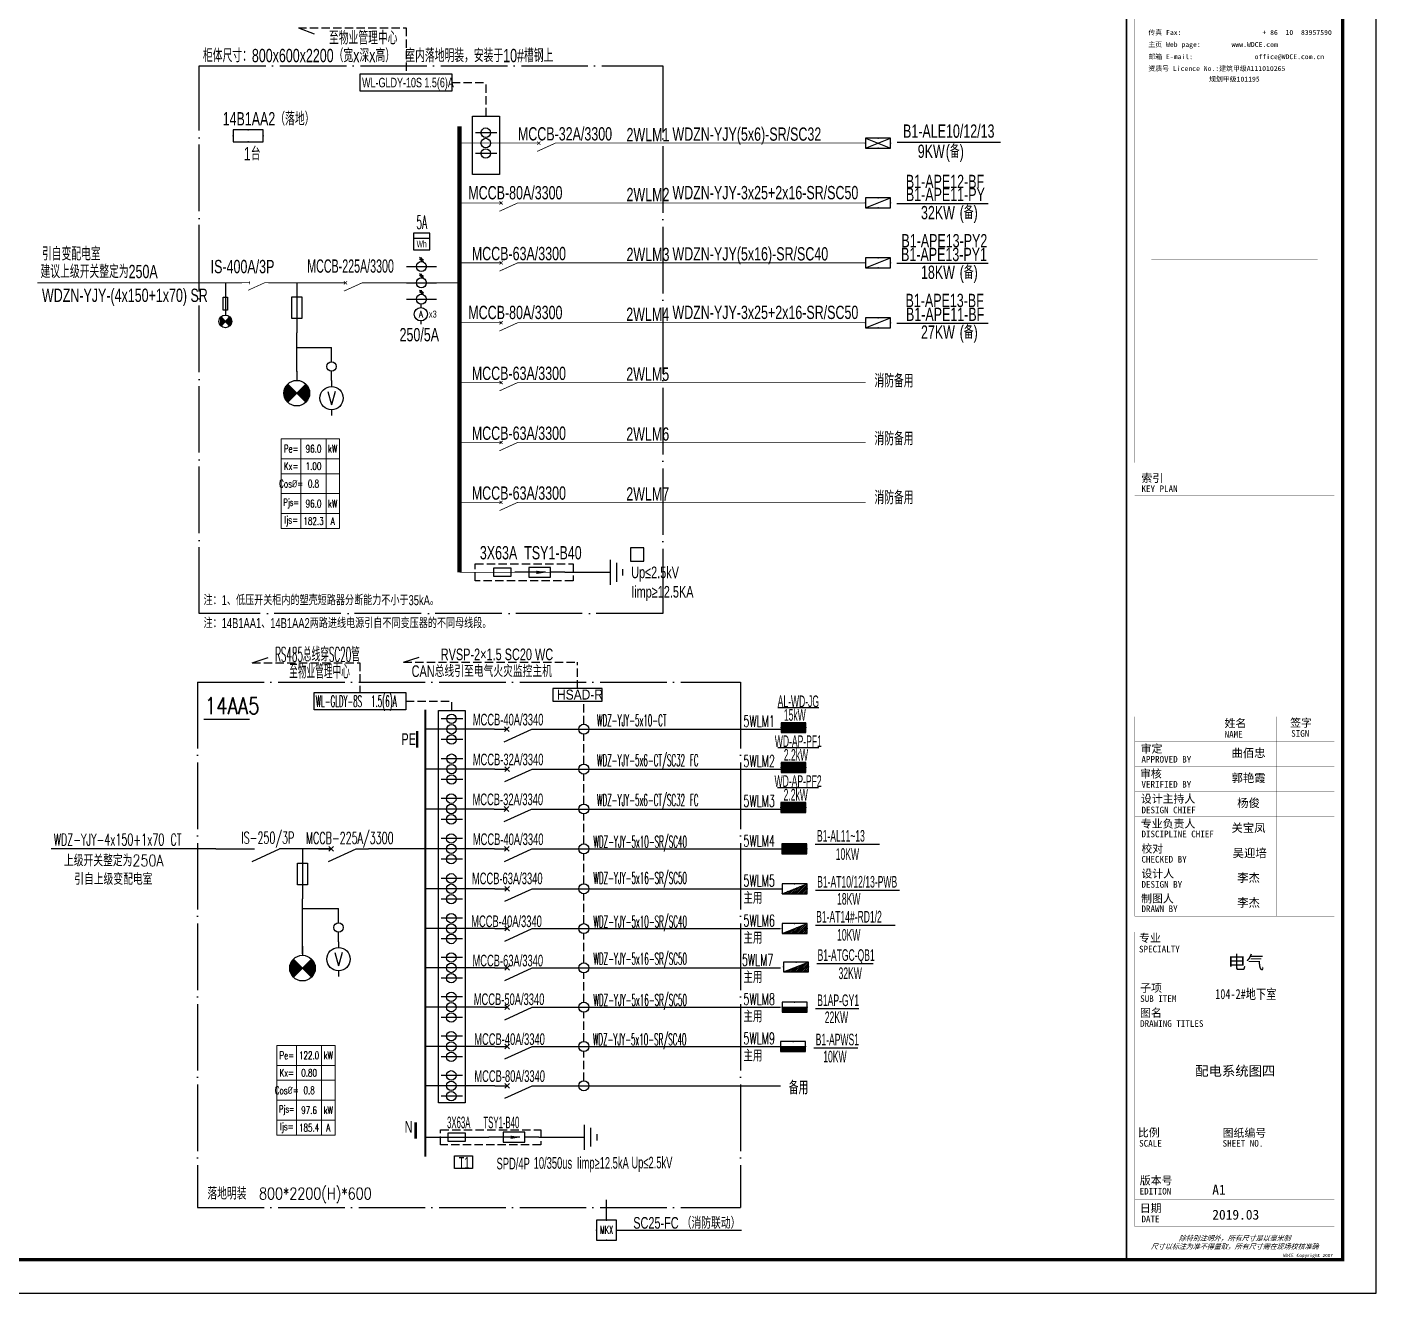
# Model space of a CAD drawing. Extents: x 776418 to 2076422, y -1170708 to 498544.
# Drawn here: x 972985 to 1013531, y -286449 to -248394 of the extents above; entities that cross this region are included whole.
import ezdxf
from ezdxf.enums import TextEntityAlignment as Align

# ---------------------------------------------------------------- set-up
doc = ezdxf.new("R2010")
doc.units = 0
doc.header["$LTSCALE"] = 1000
doc.header["$MEASUREMENT"] = 0
doc.linetypes.add('DASH', pattern=[0.35, 0.25, -0.1])
doc.linetypes.add('DOTE', pattern=[2.42, 2, -0.2, 0.02, -0.2])
doc.layers.get('0').update_dxf_attribs({"linetype": 'CONTINUOUS'})
doc.layers.get('Defpoints').update_dxf_attribs({"linetype": 'CONTINUOUS'})
for name, color, linetype in [('D-TEXT', 7, 'CONTINUOUS'), ('DIM-箱柜', 3, 'CONTINUOUS'), ('DOTLN', 2, 'DASH'), ('EL-1', 4, 'DASH'), ('EL-TEXT', 3, 'CONTINUOUS'), ('ELEMENT', 3, 'CONTINUOUS'), ('EQUIP', 3, 'CONTINUOUS'), ('EQUIP-照明', 3, 'CONTINUOUS'), ('EQUIP-箱柜', 3, 'CONTINUOUS'), ('LAYER3', 7, 'DOTE'), ('PUB_TEXT', 255, 'CONTINUOUS'), ('SHEBEI', 7, 'CONTINUOUS'), ('SHEET_LINE', 6, 'CONTINUOUS'), ('SHEET_TEXT', 7, 'CONTINUOUS'), ('TEL_TEXT', 3, 'CONTINUOUS'), ('TEL_TITLE', 7, 'CONTINUOUS'), ('WIRE', 4, 'CONTINUOUS'), ('WIRE-母线', 6, 'CONTINUOUS'), ('WIRE-照明', 1, 'CONTINUOUS'), ('WIRE-系统', 4, 'CONTINUOUS'), ('Z', 7, 'CONTINUOUS'), ('内审意见修改', 2, 'CONTINUOUS'), ('字', 7, 'CONTINUOUS')]:
    doc.layers.add(name, color=color, linetype=linetype)
doc.layers.add('层1', color=7, linetype='CONTINUOUS', lineweight=0)
doc.styles.add('_COMPLEX', font='ROS', dxfattribs={"width": 0.6, "bigfont": 'JD'})
doc.styles.add('_HZTXT', font='txt.shx', dxfattribs={"width": 0.8, "bigfont": 'HZTXT.shx'})
doc.styles.add('_JD', font='ros.shx', dxfattribs={"width": 0.8, "bigfont": 'JD.shx'})
doc.styles.add('_SIMPLEX', font='SIMPLEX.shx', dxfattribs={"width": 0.8})
doc.styles.add('_TCH_LABEL', font='COMPLEX', dxfattribs={"bigfont": 'GBCBIG'})
doc.styles.add('_TEL_DIM', font='SIMPLEX', dxfattribs={"width": 0.7, "height": 3.5, "bigfont": 'HZTXT'})
doc.styles.add('_XCSG', font='complex.shx', dxfattribs={"width": 0.6, "bigfont": 'jd.shx'})
doc.styles.add('B', font='ros.shx', dxfattribs={"width": 0.8, "bigfont": 'jd.shx'})
doc.styles.add('JD', font='ros.shx', dxfattribs={"width": 0.8, "height": 600, "bigfont": 'hztxt.shx'})
doc.styles.get("Standard").update_dxf_attribs({"font": 'gbenor.shx', "bigfont": 'gbcbig.shx'})
doc.styles.add('华文细黑', font='STXIHEI.TTF')

# ---------------------------------------------------------------- blocks, each defined once
blk = doc.blocks.new('WDCE Copyright200X')
at = {"const_width": 0.016}
blk.add_lwpolyline([(-10.6, 1.26, 1), (-11.4, 1.26, 1)], format="xyb", close=True, dxfattribs=at)
at = {"style": '华文细黑'}
for s, p in [('WDCE ', (-11.46, 0.5)), ('     Copyright ', (-3.51, 0.5))]:
    blk.add_text(s, height=1, dxfattribs=at).set_placement(p, align=Align.BOTTOM_RIGHT)
blk.add_text('c', height=0.6, dxfattribs=at).set_placement((-11.04, 1.35), align=Align.MIDDLE_CENTER)
blk.add_attdef('200X', text='', height=1, dxfattribs=at).set_placement((-0.45, 0.5), align=Align.BOTTOM_RIGHT)
blk = doc.blocks.new('A$C51FB5BAD')
at = {"layer": 'SHEET_LINE', "const_width": 50}
blk.add_lwpolyline([(-6500, -57400), (0, -57400), (0, -6150), (-6500, -6150)], close=True, dxfattribs=at)
at = {"layer": 'SHEET_LINE', "const_width": 5}
for points in [[(-6250, -15740), (-6250, -33443)], [(-6250, -33443), (-250, -33443), (-250, -15740)], [(-5750, -22389), (-750, -22389)], [(-5750, -27343), (-750, -27343)], [(-5750, -32740), (-750, -32740)], [(-6250, -33443), (-250, -33443)], [(-6250, -34426), (-250, -34426)], [(-6250, -47074), (-250, -47074), (-250, -41074), (-6250, -41074), (-6250, -47074)], [(-3750, -41074), (-3750, -47074)], [(-2000, -41074), (-2000, -47074)], [(-6250, -41824), (-250, -41824)], [(-6250, -42574), (-250, -42574)], [(-6250, -43324), (-250, -43324)], [(-6250, -44074), (-250, -44074)], [(-6250, -44824), (-250, -44824)], [(-6250, -45574), (-250, -45574)], [(-6250, -46324), (-250, -46324)], [(-6250, -47550), (-250, -47550), (-250, -56400), (-6250, -56400), (-6250, -47550)], [(-6250, -49050), (-250, -49050)], [(-6250, -49800), (-250, -49800)], [(-6250, -53400), (-250, -53400)], [(-3750, -53400), (-3750, -54800)], [(-6250, -54800), (-250, -54800)], [(-6250, -55600), (-250, -55600)]]:
    blk.add_lwpolyline(points, dxfattribs=at)
at = {"layer": 'SHEET_TEXT', "xscale": 100, "yscale": 100, "zscale": 100}
blk.add_blockref('WDCE Copyright200X', (-250, -57400), dxfattribs=at).add_auto_attribs({'200X': '2007'})
at = {"layer": 'SHEET_TEXT', "style": '华文细黑'}
for s, height, p in [('传真 Fax:                     + 86  10  83957590', 148.12, (-5842, -20584)), ('主页 Web page:        www.WDCE.com', 148.12, (-5842, -20945)), ('邮箱 E-mail:                office@WDCE.com.cn ', 148.12, (-5842, -21312)), ('资质号 Licence No.:建筑甲级A111010265', 148.12, (-5842, -21667)), ('规划甲级101195', 148.1, (-4020, -21987))]:
    blk.add_text(s, height=height, dxfattribs=at).set_placement(p)
for s, height, p in [('索引', 240, (-6050, -33786)), ('KEY PLAN', 200, (-6050, -34126)), ('姓名', 240, (-3550, -41153)), ('签字', 240, (-1581, -41143)), ('NAME', 200, (-3550, -41504)), ('SIGN', 200, (-1550, -41480)), ('审定', 240, (-6073, -41919)), ('APPROVED BY', 200, (-6050, -42256)), ('审核', 240, (-6095, -42671)), ('VERIFIED BY', 200, (-6050, -43009)), ('设计主持人', 240, (-6068, -43424)), ('DESIGN CHIEF', 200, (-6050, -43781)), ('专业负责人', 240, (-6067, -44174)), ('DISCIPLINE CHIEF', 200, (-6050, -44502)), ('校对', 240, (-6050, -44924)), ('CHECKED BY', 200, (-6050, -45263)), ('设计人', 240, (-6050, -45674)), ('DESIGN BY', 200, (-6050, -46017)), ('制图人', 240, (-6061, -46424)), ('DRAWN BY', 200, (-6050, -46750)), ('专业', 240, (-6123, -47607)), ('SPECIALTY', 200, (-6123, -47962)), ('SUB ITEM', 200, (-6088, -49450)), ('子项', 240, (-6088, -49108)), ('图名', 240, (-6091, -49859)), ('DRAWING TITLES', 200, (-6091, -50200)), ('比例', 240, (-6156, -53458)), ('图纸编号', 240, (-3610, -53468)), ('SCALE', 200, (-6119, -53800)), ('SHEET NO.', 200, (-3610, -53800)), ('版本号', 240, (-6100, -54897)), ('EDITION', 200, (-6106, -55239)), ('日期', 240, (-6100, -55732)), ('DATE', 200, (-6050, -56074))]:
    blk.add_text(s, height=height, dxfattribs=at).set_placement(p, align=Align.TOP_LEFT)
at = {"layer": 'SHEET_TEXT', "style": '华文细黑', "oblique": 20}
for s, p in [('除特别注明外，所有尺寸是以毫米制', (-3250, -56750)), ('尺寸以标注为准不得量取，所有尺寸需在现场校核准确', (-3250, -57000))]:
    blk.add_text(s, height=150, dxfattribs=at).set_placement(p, align=Align.MIDDLE_CENTER)
at = {"layer": '字', "style": '华文细黑'}
for s, p in [('A1', (-3921, -55441)), ('2019.03', (-3921, -56193))]:
    blk.add_text(s, height=296.2, dxfattribs=at).set_placement(p)
at = {"layer": '字', "insert": (-2908, -48482), "char_height": 400, "width": 78154.16, "attachment_point": 5, "style": '华文细黑'}
blk.add_mtext('电气', dxfattribs=at)
blk = doc.blocks.new('M_M0')
blk.add_line((-0.25, -0.2), (0, -0.75))
for points in [[(0, 0), (0, -0.25)], [(0, -1), (0, -0.75)]]:
    blk.add_lwpolyline(points)
at = {"width": 0.8, "flags": 9}
blk.add_attdef('S', (0.25, -0.5), '', height=0.2, dxfattribs=at)
blk = doc.blocks.new('M_M7')
for p, q in [((-0.25, -0.2), (0, -0.75)), ((-0.047, -0.297), (0.047, -0.203)), ((-0.047, -0.203), (0.047, -0.297))]:
    blk.add_line(p, q)
for points in [[(0, 0), (0, -0.25)], [(0, -0.75), (0, -1)]]:
    blk.add_lwpolyline(points)
at = {"width": 0.8, "flags": 9}
blk.add_attdef('S', (0.25, -0.5), '', height=0.2, dxfattribs=at)
blk = doc.blocks.new('M_M58MSL')
for points in [[(0, 0), (0, -0.167)], [(0, -0.833), (0, -1)]]:
    blk.add_lwpolyline(points)
blk.add_circle((0, -0.5), 0.333)
at = {"style": '_SIMPLEX', "width": 0.8, "flags": 8}
blk.add_attdef('$TEXT$', text='', height=0.333, dxfattribs=at).set_placement((0, -0.5), align=Align.MIDDLE_CENTER)
at = {"width": 0.8, "flags": 9}
blk.add_attdef('S', (0.25, -0.5), '', height=0.2, dxfattribs=at)
blk = doc.blocks.new('M_M12')
for p, q in [((-0.1, -0.717), (-0.1, -0.283)), ((-0.1, -0.283), (0.1, -0.283)), ((0.1, -0.283), (0.1, -0.717)), ((0.1, -0.717), (-0.1, -0.717))]:
    blk.add_line(p, q)
blk.add_lwpolyline([(0, 0), (0, -1)])
at = {"width": 0.8, "flags": 9}
blk.add_attdef('S', (0.25, -0.5), '', height=0.2, dxfattribs=at)
blk = doc.blocks.new('M_M57DRB')
for p, q in [((0.259, -0.374), (-0.259, -0.893)), ((0.259, -0.893), (-0.259, -0.374))]:
    blk.add_line(p, q)
blk.add_lwpolyline([(0, 0), (0, -0.267)])
blk.add_circle((0, -0.633), 0.367)
for points in [[(-0.13, -0.763), (-0.354, -0.538), (0, -0.633), (-0.259, -0.374)], [(0.259, -0.374), (0.259, -0.374), (0.225, -0.409), (0.354, -0.538)], [(-0.225, -0.858), (-0.354, -0.728), (-0.13, -0.763), (-0.354, -0.538)], [(-0.259, -0.893), (-0.259, -0.893), (-0.225, -0.858), (-0.354, -0.728)], [(0.13, -0.504), (0.354, -0.728), (0, -0.633), (0.259, -0.893)], [(0.225, -0.409), (0.354, -0.538), (0.13, -0.504), (0.354, -0.728)]]:
    blk.add_solid(points)
at = {"width": 0.8, "flags": 9}
blk.add_attdef('S', (0.25, -0.5), '', height=0.2, dxfattribs=at)
blk = doc.blocks.new('$equip_U$00000105(JDQINJING)')
for p, q in [((0.5, 1), (-0.5, 1)), ((-0.5, 1), (-0.5, 0)), ((0.5, 0), (0.5, 1)), ((-0.5, 0), (0.5, 0))]:
    blk.add_line(p, q)
for p in [(0, 1), (-0.5, 0.5), (0, 0), (0.5, 0.5)]:
    blk.add_point(p)
at = {"color": 7, "style": '_TEL_DIM'}
blk.add_attdef('$TEXT$', text='', height=0.4, dxfattribs=at).set_placement((-0.002, 0.507), align=Align.MIDDLE_CENTER)
at = {"color": 7, "style": '_TEL_DIM', "flags": 1}
blk.add_attdef('A', text='', height=0.00002, dxfattribs=at).set_placement((0, 0), align=Align.MIDDLE_CENTER)
blk = doc.blocks.new('*X1')
at = {"color": 0}
for p, q in [((-250, 33), (-83, 200)), ((-250, 68), (-118, 200)), ((-250, 104), (-154, 200)), ((-250, 139), (-189, 200)), ((-250, 174), (-224, 200)), ((-247, 0), (-47, 200)), ((-212, 0), (-12, 200)), ((-177, 0), (23, 200)), ((-141, 0), (59, 200)), ((-106, 0), (94, 200)), ((-71, 0), (129, 200)), ((-35, 0), (165, 200)), ((0, 0), (200, 200)), ((35, 0), (235, 200)), ((71, 0), (250, 179)), ((106, 0), (250, 144)), ((141, 0), (250, 109)), ((177, 0), (250, 73)), ((212, 0), (250, 38)), ((247, 0), (250, 3))]:
    blk.add_line(p, q, dxfattribs=at)
blk = doc.blocks.new('$equip$00001421')
for p, q in [((0.75, 0.6), (-0.75, 0.6)), ((-0.75, 0.6), (-0.75, 0)), ((-0.75, 0), (0.75, 0)), ((0.75, 0), (0.75, 0.6))]:
    blk.add_line(p, q)
at = {"const_width": 0.6}
blk.add_lwpolyline([(-0.75, 0.3), (0.75, 0.3)], dxfattribs=at)
for p in [(-0.75, 0.3), (0, 0.6), (0, 0), (0.75, 0.3)]:
    blk.add_point(p)
at = {"xscale": 0.00300000000061118, "yscale": 0.00300000000061118, "zscale": 0.00300000000061118}
blk.add_blockref('*X1', (0, 0), dxfattribs=at)
at = {"style": '_TCH_LABEL', "flags": 9}
blk.add_attdef('A', (0, 0), '', height=0.00002, dxfattribs=at)
blk = doc.blocks.new('$equip$00001781')
blk.add_circle((0, 0), 0.5)
at = {"flags": 9}
blk.add_attdef('A', (0, 0), '', height=0.00002, dxfattribs=at)
blk = doc.blocks.new('M_M24')
for p, q in [((-0.25, -0.375), (0.25, -0.375)), ((-0.1875, -0.5), (0.1875, -0.5)), ((-0.0625, -0.625), (0.0625, -0.625))]:
    blk.add_line(p, q)
blk.add_lwpolyline([(0, 0), (0, -0.375)])
at = {"width": 0.8, "flags": 9}
blk.add_attdef('S', (0.25, -0.5), '', height=0.2, dxfattribs=at)
blk = doc.blocks.new('M_M17')
for p, q in [((-0.1, -0.717), (-0.1, -0.283)), ((-0.1, -0.283), (0.1, -0.283)), ((0, -0.383), (0, -0.717)), ((0.1, -0.283), (0.1, -0.717)), ((0.1, -0.717), (-0.1, -0.717))]:
    blk.add_line(p, q)
for points in [[(0, 0), (0, -0.283)], [(0, -0.717), (0, -1)]]:
    blk.add_lwpolyline(points)
for points in [[(-0.033, -0.567), (0.033, -0.567), (0, -0.367), (0.033, -0.567)], [(0.033, -0.567), (0, -0.367), (-0.033, -0.567), (0.033, -0.567)], [(0, -0.367), (-0.033, -0.567), (0.033, -0.567), (0, -0.367)]]:
    blk.add_solid(points)
at = {"width": 0.8, "flags": 9}
blk.add_attdef('S', (0.25, -0.5), '', height=0.2, dxfattribs=at)
blk = doc.blocks.new('T1')
at = {"layer": 'DOTLN', "linetype": 'DASH', "elevation": -4260}
blk.add_lwpolyline([(42028, 231032), (45043, 231032), (45043, 230576), (42028, 230576)], close=True, dxfattribs=at)
at = {"layer": 'ELEMENT', "elevation": -4260}
blk.add_lwpolyline([(42254, 230674), (42254, 230934), (42764, 230934), (42764, 230674)], close=True, dxfattribs=at)
at = {"layer": 'TEL_TEXT', "ltscale": 2}
blk.add_lwpolyline([(42449, 230241), (42983, 230241), (42983, 229865), (42449, 229865)], close=True, dxfattribs=at)
at = {"layer": 'WIRE-照明'}
for p, q in [((41567, 230804), (42330, 230804)), ((42330, 230804), (43480, 230804)), ((44980, 230804), (45793, 230804))]:
    blk.add_line(p, q, dxfattribs=at)
at = {"layer": 'ELEMENT', "yscale": 1500, "zscale": 1500}
for name, p, xscale, rotation in [('M_M24', (45793, 230804), 1500, 90), ('M_M17', (44980, 230804), -1500, 270)]:
    blk.add_blockref(name, p, dxfattribs=dict(at, xscale=xscale, rotation=rotation))
at = {"layer": 'TEL_TEXT', "ltscale": 2, "style": '_COMPLEX'}
for s, width, p in [('3X63A      TSY1-B40', 0.5, (42222, 231075)), ('T1', 0.6, (42570, 229861)), ('SPD/4P', 0.6, (43710, 229838)), ('10/350us', 0.6, (44826, 229857)), ('Iimp≥12.5kA', 0.6, (46125, 229858)), ('Up≤2.5kV', 0.6, (47764, 229868))]:
    blk.add_text(s, height=350, dxfattribs=dict(at, width=width)).set_placement(p)
blk = doc.blocks.new('*X10')
at = {"color": 0}
for p, q in [((-247, 0), (-246, 2)), ((-212, 0), (-187, 25)), ((-177, 0), (-128, 49)), ((-141, 0), (-69, 72)), ((-106, 0), (-10, 96)), ((-71, 0), (49, 120)), ((-35, 0), (108, 143)), ((0, 0), (167, 167)), ((35, 0), (226, 190)), ((71, 0), (250, 179)), ((106, 0), (250, 144)), ((141, 0), (250, 109)), ((177, 0), (250, 73)), ((212, 0), (250, 38)), ((247, 0), (250, 3))]:
    blk.add_line(p, q, dxfattribs=at)
blk = doc.blocks.new('$equip$00001425')
for p, q in [((-0.75, 0), (0.75, 0.6)), ((0.75, 0.6), (-0.75, 0.6)), ((-0.75, 0.6), (-0.75, 0)), ((-0.75, 0), (0.75, 0)), ((0.75, 0), (0.75, 0.6))]:
    blk.add_line(p, q)
for p in [(-0.75, 0.3), (0, 0.6), (0, 0), (0.75, 0.3)]:
    blk.add_point(p)
blk.add_solid([(-0.75, 0), (0.75, 0), (0.75, 0.6)])
at = {"xscale": 0.00300000000061118, "yscale": 0.00300000000061118, "zscale": 0.00300000000061118}
blk.add_blockref('*X10', (0, 0), dxfattribs=at)
at = {"style": '_TCH_LABEL', "flags": 9}
blk.add_attdef('A', (0, 0), '', height=0.00002, dxfattribs=at)
blk = doc.blocks.new('$element$00000578')
at = {"const_width": 0.0233}
for points in [[(0, 0), (0, -0.25)], [(0, -1), (0, -0.75), (-0.25, -0.2)], [(-0.05, -0.25), (0.05, -0.25)]]:
    blk.add_lwpolyline(points, dxfattribs=at)
at = {"flags": 9}
blk.add_attdef('S', (0, 0), '', height=0.00000667, dxfattribs=at)
blk = doc.blocks.new('M_M27VHU')
for p, q in [((0.256, -0.433), (0.172, -0.567)), ((0.308, -0.433), (0.225, -0.567)), ((0.167, -0.5), (0.3, -0.5))]:
    blk.add_line(p, q)
blk.add_lwpolyline([(0, 0), (0, -1)])
blk.add_circle((0, -0.5), 0.167)
at = {"width": 0.8, "flags": 9}
blk.add_attdef('S', (0.25, -0.5), '', height=0.2, dxfattribs=at)
blk = doc.blocks.new('_LINKPT1')
blk.add_line((0, 0), (0, 0))
blk = doc.blocks.new('M_Z15DKY')
for p, q in [((0.5, 0.5), (-0.5, 0.5)), ((-0.5, 0.5), (-0.5, -0.5)), ((-0.5, 0.2), (0.5, 0.2)), ((0.5, -0.5), (0.5, 0.5)), ((-0.5, -0.5), (0.5, -0.5))]:
    blk.add_line(p, q)
for p in [(-0.5, 0), (0, 0.5), (0.5, 0), (0, -0.5)]:
    blk.add_blockref('_LINKPT1', p)
at = {"style": '_COMPLEX', "width": 0.6}
blk.add_text('Wh', height=0.4, dxfattribs=at).set_placement((0, -0.35), align=Align.CENTER)
at = {"width": 0.8, "flags": 9}
blk.add_attdef('A', (0, 0), '', height=0.00002, dxfattribs=at)
blk = doc.blocks.new('$equip$00001413')
for p, q in [((0.75, 0.6), (-0.75, 0.6)), ((-0.75, 0.6), (-0.75, 0)), ((-0.75, 0), (0.75, 0)), ((0.75, 0), (0.75, 0.6))]:
    blk.add_line(p, q)
for p in [(-0.75, 0.3), (0, 0.6), (0, 0), (0.75, 0.3)]:
    blk.add_point(p)
at = {"style": '_TCH_LABEL', "flags": 9}
blk.add_attdef('A', (0, 0), '', height=0.00002, dxfattribs=at)
blk = doc.blocks.new('$element$00000497')
at = {"const_width": 0.0233}
for points in [[(0, 0), (0, -0.25)], [(0, -1), (0, -0.75), (-0.25, -0.2)], [(-0.047, -0.297), (0.047, -0.203)], [(-0.047, -0.203), (0.047, -0.297)]]:
    blk.add_lwpolyline(points, dxfattribs=at)
at = {"flags": 9}
blk.add_attdef('S', (0, 0), '', height=0.00000667, dxfattribs=at)
blk = doc.blocks.new('$equip$00001424')
for p, q in [((-0.75, 0), (0.75, 0.6)), ((-0.75, 0.6), (0.75, 0)), ((0.75, 0.6), (-0.75, 0.6)), ((-0.75, 0.6), (-0.75, 0)), ((-0.75, 0), (0.75, 0)), ((0.75, 0), (0.75, 0.6))]:
    blk.add_line(p, q)
for p in [(-0.75, 0.3), (0, 0.6), (0, 0), (0.75, 0.3)]:
    blk.add_point(p)
at = {"style": '_TCH_LABEL', "flags": 9}
blk.add_attdef('A', (0, 0), '', height=0.00002, dxfattribs=at)
blk = doc.blocks.new('$equip$00001416')
for p, q in [((0.75, 0.6), (-0.75, 0.6)), ((-0.75, 0), (0.75, 0.6)), ((-0.75, 0.6), (-0.75, 0)), ((-0.75, 0), (0.75, 0)), ((0.75, 0), (0.75, 0.6))]:
    blk.add_line(p, q)
for p in [(-0.75, 0.3), (0, 0.6), (0, 0), (0.75, 0.3)]:
    blk.add_point(p)
at = {"style": '_TCH_LABEL', "flags": 9}
blk.add_attdef('A', (0, 0), '', height=0.00002, dxfattribs=at)
blk = doc.blocks.new('*X12')
at = {"color": 0}
for p, q in [((-250, 33), (-183, 100)), ((-250, 68), (-218, 100)), ((-247, 0), (-147, 100)), ((-212, 0), (-112, 100)), ((-177, 0), (-77, 100)), ((-141, 0), (-41, 100)), ((-106, 0), (-6, 100)), ((-71, 0), (29, 100)), ((-35, 0), (65, 100)), ((0, 0), (100, 100)), ((35, 0), (135, 100)), ((71, 0), (171, 100)), ((106, 0), (206, 100)), ((141, 0), (241, 100)), ((177, 0), (250, 73)), ((212, 0), (250, 38)), ((247, 0), (250, 3))]:
    blk.add_line(p, q, dxfattribs=at)
blk = doc.blocks.new('$equip$00001414')
for p, q in [((0.75, 0.6), (-0.75, 0.6)), ((-0.75, 0.6), (-0.75, 0)), ((-0.75, 0.3), (0.75, 0.3)), ((-0.75, 0), (0.75, 0)), ((0.75, 0), (0.75, 0.6))]:
    blk.add_line(p, q)
at = {"const_width": 0.3}
blk.add_lwpolyline([(-0.75, 0.15), (0.75, 0.15)], dxfattribs=at)
for p in [(-0.75, 0.3), (0, 0.6), (0, 0), (0.75, 0.3)]:
    blk.add_point(p)
at = {"xscale": 0.00300000000061118, "yscale": 0.00300000000061118, "zscale": 0.00300000000061118}
blk.add_blockref('*X12', (0, 0), dxfattribs=at)
at = {"style": '_TCH_LABEL', "flags": 9}
blk.add_attdef('A', (0, 0), '', height=0.00002, dxfattribs=at)
blk = doc.blocks.new('*T192')
at = {"layer": 'Defpoints', "color": 8, "linetype": 'ByBlock', "lineweight": 0, "transparency": 16777216}
for p, q in [((0, 0), (1749, 0)), ((0, 0), (0, -2700)), ((593, 0), (593, -2700)), ((1346, 0), (1346, -2700)), ((1749, 0), (1749, -2700)), ((0, -600), (1749, -600)), ((0, -1050), (1749, -1050)), ((0, -1650), (1749, -1650)), ((0, -2250), (1749, -2250)), ((0, -2700), (1749, -2700))]:
    blk.add_line(p, q, dxfattribs=at)
at = {"color": 0, "transparency": 16777216, "attachment_point": 5, "style": '_TEL_DIM'}
for s, insert, char_height, width in [('Pe=', (297, -300), 225, 593.32), ('96.0', (970, -300), 225, 752.36), ('kW', (1547, -300), 225, 402.96), ('Kx=', (297, -825), 225, 593.32), ('1.00', (970, -825), 225, 752.36), ('Cos{\\fISOCPEUR|b0|i0|c0|p34;%%C}=', (297, -1350), 225, 593.32), ('0.8', (970, -1350), 225, 752.36), ('Pjs=', (297, -1950), 210, 593.32), ('96.0', (970, -1950), 225, 752.36), ('kW', (1547, -1950), 225, 402.96), ('Ijs=', (297, -2475), 225, 593.32), ('182.3', (970, -2475), 225, 752.36), ('A', (1547, -2475), 225, 402.96)]:
    blk.add_mtext(s, dxfattribs=dict(at, insert=insert, char_height=char_height, width=width))
blk = doc.blocks.new('*T193')
at = {"layer": 'Defpoints', "color": 8, "linetype": 'ByBlock', "lineweight": 0, "transparency": 16777216}
for p, q in [((0, 0), (1749, 0)), ((0, 0), (0, -2700)), ((593, 0), (593, -2700)), ((1346, 0), (1346, -2700)), ((1749, 0), (1749, -2700)), ((0, -600), (1749, -600)), ((0, -1050), (1749, -1050)), ((0, -1650), (1749, -1650)), ((0, -2250), (1749, -2250)), ((0, -2700), (1749, -2700))]:
    blk.add_line(p, q, dxfattribs=at)
at = {"color": 0, "transparency": 16777216, "attachment_point": 5, "style": '_TEL_DIM'}
for s, insert, char_height, width in [('Pe=', (297, -300), 225, 593.32), ('122.0', (970, -300), 225, 752.36), ('kW', (1547, -300), 225, 402.96), ('Kx=', (297, -825), 225, 593.32), ('0.80', (970, -825), 225, 752.36), ('Cos{\\fISOCPEUR|b0|i0|c0|p34;%%C}=', (297, -1350), 225, 593.32), ('0.8', (970, -1350), 225, 752.36), ('Pjs=', (297, -1950), 210, 593.32), ('97.6', (970, -1950), 225, 752.36), ('kW', (1547, -1950), 225, 402.96), ('Ijs=', (297, -2475), 225, 593.32), ('185.4', (970, -2475), 225, 752.36), ('A', (1547, -2475), 225, 402.96)]:
    blk.add_mtext(s, dxfattribs=dict(at, insert=insert, char_height=char_height, width=width))

msp = doc.modelspace()

# ---------------------------------------------------------------- linework, layer by layer
at = {"linetype": 'DASH'}
for p, q in [((981141, -248416, 0), (984377, -248416, 0)), ((984377, -248416, 0), (984377, -249800, 0)), ((985756, -250060, 0), (986783, -250060, 0)), ((986783, -251072, 0), (986783, -250060, 0)), ((979757, -267502, 0), (982994, -267502, 0)), ((982994, -267502, 0), (982994, -268402, 0)), ((984299, -267490), (989529, -267490)), ((989529, -268275), (989529, -267490)), ((984372, -268661), (985756, -268661)), ((985756, -268938), (985756, -268661)), ((989722, -269353), (989722, -268660)), ((989722, -270551), (989722, -269653)), ((989722, -271750), (989722, -270851)), ((989722, -272949), (989722, -272050)), ((989722, -274147), (989722, -273249)), ((989722, -275346), (989722, -274447)), ((989722, -276527), (989722, -275646)), ((989722, -277708), (989722, -276827)), ((989722, -278888), (989722, -278008)), ((989722, -280069), (989722, -279188))]:
    msp.add_line(p, q, dxfattribs=at)
at = {"color": 0}
for p, q in [((981141, -248416, 0), (981617, -248603, 0)), ((979757, -267502, 0), (980234, -267350, 0)), ((984299, -267490), (984776, -267338))]:
    msp.add_line(p, q, dxfattribs=at)
at = {"ltscale": 0.001}
for p, q in [((999139, -251861, 0), (1002246, -251861, 0)), ((999125, -253697, 0), (1001879, -253697, 0)), ((999125, -255496, 0), (1001879, -255496, 0)), ((999125, -257296, 0), (1001879, -257296, 0)), ((996674, -272957), (998607, -272957)), ((996682, -274338), (999212, -274338)), ((996682, -275388), (999084, -275388)), ((996682, -277899), (997990, -277899))]:
    msp.add_line(p, q, dxfattribs=at)
at = {"color": 2, "elevation": 0}
for points in [[(982999, -249800), (985756, -249800), (985756, -250319), (982999, -250319)], [(981616, -268402), (984372, -268402), (984372, -268920), (981616, -268920)]]:
    msp.add_lwpolyline(points, close=True, dxfattribs=at)
at = {"color": 0, "elevation": 0}
msp.add_lwpolyline([(986379, -251072), (987188, -251072), (987188, -252824), (986379, -252824)], close=True, dxfattribs=at)
at = {"color": 0}
msp.add_lwpolyline([(985351, -268938), (986160, -268938), (986160, -280731), (985351, -280731)], close=True, dxfattribs=at)
at = {"linetype": 'Continuous', "const_width": 72.9}
for points in [[(984709, -269557), (984709, -270054)], [(984667, -281315), (984667, -281812)]]:
    msp.add_lwpolyline(points, dxfattribs=at)
at = {"color": 2}
for centre in [(986774, -251572, 0), (986774, -251884, 0), (986774, -252195, 0), (985746, -269191, 0), (985746, -269503, 0), (985746, -269813, 0), (985746, -270389, 0), (985746, -270701, 0), (985746, -271012, 0), (985738, -271588, 0), (985738, -271900, 0), (985738, -272211, 0), (985738, -272787, 0), (985738, -273099, 0), (985738, -273409, 0), (985738, -273985, 0), (985738, -274297, 0), (985738, -274608, 0), (985738, -275184, 0), (985738, -275496, 0), (985738, -275806, 0), (985738, -276365, 0), (985738, -276677, 0), (985738, -276987, 0), (985738, -277546, 0), (985738, -277858, 0), (985738, -278168, 0), (985738, -278726, 0), (985738, -279038, 0), (985738, -279349, 0), (985738, -279907, 0), (985738, -280219, 0), (985738, -280530, 0)]:
    msp.add_circle(centre, 143, dxfattribs=at)
msp.add_circle((982349, -275462), 143)
at = {"layer": 'DIM-箱柜', "elevation": 0}
msp.add_lwpolyline([(991127, -264051), (991127, -264451), (991527, -264451), (991527, -264051), (991127, -264051)], dxfattribs=at)
at = {"layer": 'DOTLN', "linetype": 'DASH'}
msp.add_lwpolyline([(986457, -264531), (989404, -264531), (989404, -265041), (986457, -265041)], close=True, dxfattribs=at)
at = {"layer": 'ELEMENT'}
msp.add_lwpolyline([(987014, -264916), (987014, -264656), (987524, -264656), (987524, -264916)], close=True, dxfattribs=at)
at = {"layer": 'EQUIP-照明', "linetype": 'ByBlock'}
msp.add_lwpolyline([(988788, -268660), (990270, -268660), (990270, -268275), (988788, -268275)], close=True, dxfattribs=at)
at = {"layer": 'LAYER3'}
for p, q in [((978165, -249561, 0), (992094, -249561, 0)), ((978165, -266026, 0), (978165, -249561, 0)), ((992094, -249561, 0), (992094, -266026, 0)), ((992094, -266026, 0), (978165, -266026, 0))]:
    msp.add_line(p, q, dxfattribs=at)
at = {"layer": 'PUB_TEXT', "color": 2}
msp.add_line((979676, -269208), (978301, -269208), dxfattribs=at)
at = {"layer": 'SHEBEI', "linetype": 'DOTE'}
for p, q in [((978115, -268084), (994429, -268084)), ((978115, -268084), (978115, -283877)), ((994429, -268084), (994429, -283877)), ((978115, -283877), (994429, -283877))]:
    msp.add_line(p, q, dxfattribs=at)
at = {"layer": 'TEL_TEXT', "color": 7}
for p, q in [((996726, -276541), (998415, -276541)), ((996636, -279079), (997960, -279079))]:
    msp.add_line(p, q, dxfattribs=at)
at = {"layer": 'TEL_TITLE'}
msp.add_lwpolyline([(908431, -286449), (1013531, -286449), (1013531, -227049), (908431, -227049)], close=True, dxfattribs=at)
at = {"layer": 'TEL_TITLE', "const_width": 100}
msp.add_lwpolyline([(910931, -285449), (1012531, -285449), (1012531, -228049), (910931, -228049)], close=True, dxfattribs=at)
at = {"layer": 'WIRE', "color": 4}
for p, q in [((987108, -251572, 0), (986466, -251572, 0)), ((987108, -252195, 0), (986466, -252195, 0)), ((986081, -269191, 0), (985438, -269191, 0)), ((986081, -269503, 0), (985438, -269503, 0)), ((986081, -269813, 0), (985438, -269813, 0)), ((986081, -270389, 0), (985438, -270389, 0)), ((986081, -270701, 0), (985438, -270701, 0)), ((986081, -271012, 0), (985438, -271012, 0)), ((986073, -271588, 0), (985430, -271588, 0)), ((986073, -271900, 0), (985430, -271900, 0)), ((986073, -272211, 0), (985430, -272211, 0)), ((986073, -272787, 0), (985430, -272787, 0)), ((986073, -273099, 0), (985430, -273099, 0)), ((986073, -273409, 0), (985430, -273409, 0)), ((986073, -273985, 0), (985430, -273985, 0)), ((986073, -274297, 0), (985430, -274297, 0)), ((986073, -274608, 0), (985430, -274608, 0)), ((986073, -275184, 0), (985430, -275184, 0)), ((986073, -275496, 0), (985430, -275496, 0)), ((986073, -275806, 0), (985430, -275806, 0)), ((986073, -276365, 0), (985430, -276365, 0)), ((986073, -276677, 0), (985430, -276677, 0)), ((986073, -276987, 0), (985430, -276987, 0)), ((986073, -277546, 0), (985430, -277546, 0)), ((986073, -277858, 0), (985430, -277858, 0)), ((986073, -278168, 0), (985430, -278168, 0)), ((986073, -278726, 0), (985430, -278726, 0)), ((986073, -279038, 0), (985430, -279038, 0)), ((986073, -279349, 0), (985430, -279349, 0)), ((986073, -279907, 0), (985430, -279907, 0)), ((986073, -280219, 0), (985430, -280219, 0)), ((986073, -280530, 0), (985430, -280530, 0))]:
    msp.add_line(p, q, dxfattribs=at)
at = {"layer": 'WIRE-母线', "const_width": 133, "elevation": 0}
msp.add_lwpolyline([(985985, -251383), (985985, -264786)], dxfattribs=at)
at = {"layer": 'WIRE-照明'}
for p, q in [((981095, -258750, -4671), (981095, -257584, -4671)), ((981095, -258025, -4671), (982140, -258025, -4671)), ((982140, -258455, -4671), (982140, -258025, -4671)), ((982140, -259025, -4671), (982140, -258740, -4671)), ((989146, -264786, 0), (989959, -264786, 0)), ((987032, -269503), (984956, -269503)), ((988532, -269503), (989559, -269503)), ((989077, -269503), (995648, -269503)), ((987043, -270701), (984956, -270701)), ((988543, -270701), (989642, -270701)), ((989160, -270701), (995680, -270701)), ((987024, -271900), (984948, -271900)), ((988524, -271900), (989552, -271900)), ((989069, -271900), (995640, -271900)), ((978662, -273099), (973713, -273099)), ((978662, -273099), (979556, -273099)), ((982091, -273099), (980853, -273099)), ((984956, -273099), (983252, -273099)), ((987036, -273099), (984948, -273099)), ((988536, -273099), (989634, -273099)), ((989152, -273099), (995673, -273099)), ((987043, -274297), (984956, -274297)), ((988543, -274297), (989642, -274297)), ((989160, -274297), (995680, -274297)), ((981266, -276258), (981266, -274599)), ((981266, -274888), (982349, -274888)), ((982349, -275317), (982349, -274888)), ((982349, -275888), (982349, -275603)), ((987043, -275496), (984956, -275496)), ((988543, -275496), (989642, -275496)), ((989160, -275496), (995634, -275496)), ((987043, -276677), (984956, -276677)), ((988543, -276677), (989642, -276677)), ((989160, -276677), (995634, -276677)), ((987043, -277858), (984956, -277858)), ((988543, -277858), (995634, -277858)), ((987043, -279038), (984956, -279038)), ((988543, -279038), (995634, -279038)), ((987043, -280219), (984956, -280219)), ((988543, -280219), (995634, -280219)), ((990407, -284256), (990407, -283644)), ((990707, -284556), (994462, -284556))]:
    msp.add_line(p, q, dxfattribs=at)
at = {"layer": 'WIRE-照明', "color": 4}
for p, q in [((995552, -268853), (996783, -268853)), ((995552, -270051), (996783, -270051)), ((995544, -271250), (996775, -271250))]:
    msp.add_line(p, q, dxfattribs=at)
at = {"layer": 'WIRE-照明', "const_width": 60}
msp.add_lwpolyline([(984956, -268918), (984956, -282346)], dxfattribs=at)
at = {"layer": 'WIRE-系统', "const_width": 23.3, "elevation": 0}
for points in [[(985985, -251884), (988119, -251884)], [(989119, -251884), (998190, -251884)], [(985985, -253684), (986985, -253684)], [(987985, -253684), (998190, -253684)], [(985985, -255483), (986985, -255483)], [(987985, -255484), (998190, -255484)], [(973292, -256084), (979449, -256084)], [(982559, -256084), (980236, -256084)], [(983309, -256084), (985985, -256084)], [(985985, -257283), (986985, -257283)], [(987985, -257283), (998190, -257283)], [(985985, -259082), (986985, -259082)], [(985985, -259082), (986985, -259082)], [(987985, -259083), (998190, -259083)], [(985985, -260882), (986985, -260882)], [(987985, -260882), (998190, -260882)], [(985985, -262682), (986985, -262682)], [(987985, -262682), (998190, -262682)], [(985985, -264786), (990522, -264786)], [(985985, -264786), (986985, -264786)]]:
    msp.add_lwpolyline(points, dxfattribs=at)
at = {"layer": 'Z', "ltscale": 2}
msp.add_line((981095, -256084, 0), (981095, -257584, 0), dxfattribs=at)
msp.add_circle((982140, -258599, 0), 143, dxfattribs=at)
at = {"layer": '层1', "color": 4, "linetype": 'Continuous', "lineweight": 30}
msp.add_line((978948, -256089, 0), (978948, -257052, 0), dxfattribs=at)
at = {"layer": '层1', "color": 7, "linetype": 'Continuous', "lineweight": -3}
for p, q in [((978799, -257123, 0), (978799, -257365, 0)), ((978819, -257102, 0), (978819, -257386, 0)), ((978839, -257124, 0), (978839, -257364, 0)), ((978859, -257146, 0), (978859, -257342, 0)), ((978879, -257168, 0), (978879, -257320, 0)), ((978899, -257190, 0), (978899, -257298, 0)), ((978919, -257212, 0), (978919, -257276, 0)), ((978939, -257234, 0), (978939, -257254, 0)), ((978957, -257234, 0), (978957, -257254, 0)), ((978977, -257212, 0), (978977, -257276, 0)), ((978997, -257190, 0), (978997, -257298, 0)), ((979017, -257168, 0), (979017, -257320, 0)), ((979037, -257146, 0), (979037, -257342, 0)), ((979057, -257124, 0), (979057, -257364, 0)), ((979077, -257102, 0), (979077, -257386, 0)), ((979097, -257123, 0), (979097, -257365, 0)), ((979117, -257153, 0), (979117, -257335, 0)), ((979137, -257210, 0), (979137, -257278, 0))]:
    msp.add_line(p, q, dxfattribs=at)
at = {"layer": '层1', "color": 4, "linetype": 'Continuous', "lineweight": -3}
for p, q in [((979077, -257386, 0), (978819, -257102, 0)), ((978819, -257386, 0), (979077, -257102, 0))]:
    msp.add_line(p, q, dxfattribs=at)
at = {"layer": '层1', "color": 4, "linetype": 'Continuous', "lineweight": -3, "elevation": 0}
msp.add_lwpolyline([(978882, -256518), (979011, -256518), (979011, -256903), (978882, -256903)], close=True, dxfattribs=at)
at = {"layer": '层1', "color": 4, "linetype": 'Continuous', "lineweight": -3}
msp.add_circle((978948, -257244, 0), 192, dxfattribs=at)

# ---------------------------------------------------------------- block references
for name, p in [('A$C51FB5BAD', (1012531, -228049)), ('*T192', (980627, -260771, 0)), ('*T193', (980495, -279005))]:
    msp.add_blockref(name, p)
at = {"layer": 'EL-1'}
msp.add_blockref('T1', (943389, -512571), dxfattribs=at)
at = {"layer": 'ELEMENT'}
for name, p, xscale, yscale, zscale, rotation in [('$element$00000497', (988119, -251884, 0), 999.9899999999907, 999.9899999999907, 999.9899999999907, 90), ('$element$00000497', (986985, -253684, 0), 999.9899999999907, 999.9899999999907, 999.9899999999907, 90), ('M_M27VHU', (984389, -255595, 0), 900, 900, 900, 90), ('$element$00000497', (986985, -255483, 0), 999.9899999999907, 999.9899999999907, 999.9899999999907, 90), ('M_M27VHU', (984389, -256084, 0), 900, 900, 900, 90), ('$element$00000578', (979449, -256084, 0), 900, 900, 900, 90), ('$element$00000497', (982309, -256084, 0), 999.9899999999907, 999.9899999999907, 999.9899999999907, 90), ('M_M27VHU', (984389, -256578, 0), 900, 900, 900, 90), ('$element$00000497', (986985, -257283, 0), 999.9899999999907, 999.9899999999907, 999.9899999999907, 90), ('$element$00000497', (986985, -259082, 0), 999.9899999999907, 999.9899999999907, 999.9899999999907, 90), ('$element$00000497', (986985, -259082, 0), 999.9899999999907, 999.9899999999907, 999.9899999999907, 90), ('$element$00000497', (986985, -260882, 0), 999.9899999999907, 999.9899999999907, 999.9899999999907, 90), ('$element$00000497', (986985, -262682, 0), 999.9899999999907, 999.9899999999907, 999.9899999999907, 90), ('M_M17', (989146, -264786, 0), -1500, 1500, 1500, 270), ('M_M24', (989959, -264786, 0), 1500, 1500, 1500, 90), ('M_M7', (987032, -269503), 1500, 1500, 1500, 90), ('M_M7', (987043, -270701), 1500, 1500, 1500, 90), ('M_M7', (987024, -271900), 1500, 1500, 1500, 90), ('M_M7', (981752, -273099), 1500, 1500, 1500, 90), ('M_M7', (987036, -273099), 1500, 1500, 1500, 90), ('M_M7', (987043, -274297), 1500, 1500, 1500, 90), ('M_M7', (987043, -275496), 1500, 1500, 1500, 90), ('M_M7', (987043, -276677), 1500, 1500, 1500, 90), ('M_M7', (987043, -277858), 1500, 1500, 1500, 90), ('M_M7', (987043, -279038), 1500, 1500, 1500, 90), ('M_M7', (987043, -280219), 1500, 1500, 1500, 90)]:
    msp.add_blockref(name, p, dxfattribs=dict(at, xscale=xscale, yscale=yscale, zscale=zscale, rotation=rotation))
for name, p, xscale, yscale, zscale in [('M_M12', (981095, -256084, 0), 1500, 1500, 1500), ('M_M57DRB', (981095, -258736, 0), 1050, 1050, 1050), ('M_M12', (981266, -273099), 1500, 1500, 1500), ('M_M57DRB', (981266, -276019), 1050, 1050, 1050)]:
    msp.add_blockref(name, p, dxfattribs=dict(at, xscale=xscale, yscale=yscale, zscale=zscale))
ref = msp.add_blockref('M_M58MSL', (982140, -259025, 0), dxfattribs=dict(at, xscale=1050, yscale=1050, zscale=1050))
ref.add_attrib('$TEXT$', 'V', dxfattribs={"layer": '0', "height": 400, "style": '_XCSG', "width": 0.8, "flags": 8}).set_placement((982140, -259550, 0), align=Align.MIDDLE_CENTER)
at = {"layer": 'ELEMENT', "linetype": 'ByBlock', "xscale": 1500, "yscale": 1500, "zscale": 1500, "rotation": 90}
msp.add_blockref('M_M0', (979451, -273099), dxfattribs=at)
at = {"layer": 'ELEMENT'}
ref = msp.add_blockref('M_M58MSL', (982349, -275888), dxfattribs=dict(at, xscale=1050, yscale=1050, zscale=1050))
ref.add_attrib('$TEXT$', 'V', dxfattribs={"layer": '0', "height": 400, "style": '_XCSG', "width": 0.8, "flags": 8}).set_placement((982349, -276413), align=Align.MIDDLE_CENTER)
at = {"layer": 'EQUIP', "xscale": 500, "yscale": 500, "zscale": 500}
msp.add_blockref('M_Z15DKY', (984848, -254841, 0), dxfattribs=at)
at = {"layer": 'EQUIP-照明', "linetype": 'ByBlock', "xscale": 300, "yscale": 300, "zscale": 300}
for p in [(989722, -269503), (989722, -270701), (989722, -271900), (989722, -273099), (989722, -274297), (989722, -275496), (989722, -276677), (989722, -277858), (989722, -279038), (989722, -280219)]:
    msp.add_blockref('$equip$00001781', p, dxfattribs=at)
at = {"layer": 'EQUIP-箱柜', "ltscale": 0.001, "xscale": 600, "yscale": 600, "zscale": 600}
msp.add_blockref('$equip$00001413', (979630, -251845, 0), dxfattribs=at)
at = {"layer": 'EQUIP-箱柜', "xscale": 500, "yscale": 500, "zscale": 500}
for name, p in [('$equip$00001424', (998565, -252034, 0)), ('$equip$00001416', (998565, -253834, 0)), ('$equip$00001416', (998565, -255634, 0)), ('$equip$00001416', (998565, -257433, 0)), ('$equip$00001421', (996023, -269605)), ('$equip$00001421', (996023, -270804)), ('$equip$00001421', (996015, -272002)), ('$equip$00001421', (996048, -273249)), ('$equip$00001425', (996055, -274447)), ('$equip$00001425', (996055, -275646)), ('$equip$00001425', (996099, -276799)), ('$equip$00001414', (996055, -278008)), ('$equip$00001414', (996009, -279188))]:
    msp.add_blockref(name, p, dxfattribs=at)
at = {"layer": 'EQUIP-箱柜'}
ref = msp.add_blockref('$equip_U$00000105(JDQINJING)', (990407, -284856), dxfattribs=dict(at, xscale=600, yscale=600, zscale=600))
ref.add_attrib('$TEXT$', 'MKX', dxfattribs={"layer": '0', "color": 7, "height": 240, "style": '_TEL_DIM', "width": 0.6}).set_placement((990405, -284552), align=Align.MIDDLE_CENTER)
at = {"layer": 'Z', "ltscale": 2, "xscale": 600, "yscale": 600, "zscale": 600}
msp.add_blockref('M_M58MSL', (984824, -256728, 0), dxfattribs=at).add_auto_attribs({'$TEXT$': 'A'})

# ---------------------------------------------------------------- texts
at = {"layer": 'D-TEXT', "style": '_JD', "width": 0.6}
msp.add_text('MCCB-225A/3300', height=400, dxfattribs=at).set_placement((981409, -255780, 0))
at = {"layer": 'D-TEXT', "color": 0, "style": '_HZTXT', "width": 0.45}
for s, height, p in [('RS485总线穿SC20管', 428.57, (980444, -267468, 0)), ('至物业管理中心', 428.6, (980867, -267980, 0))]:
    msp.add_text(s, height=height, dxfattribs=at).set_placement(p)
at = {"layer": 'EL-TEXT', "style": '华文细黑'}
msp.add_text('配电系统图四', height=294, dxfattribs=at).set_placement((1008098, -279920))
at = {"layer": 'PUB_TEXT', "style": '_HZTXT'}
for s, height, width, p in [('5A', 400, 0.5, (984689, -254465, 0)), ('WDZ-YJY-5x10-CT', 350, 0.45, (990120, -269410)), ('5WLM1', 350, 0.6, (994519, -269435)), ('WDZ-YJY-5x6-CT/SC32 FC', 350, 0.45, (990120, -270608)), ('5WLM2', 350, 0.6, (994519, -270635)), ('WDZ-YJY-5x6-CT/SC32 FC', 350, 0.45, (990120, -271807)), ('5WLM3', 350, 0.6, (994519, -271834)), ('IS-250/3P', 350, 0.6, (979427, -272940)), ('MCCB-225A/3300', 350, 0.6, (981366, -272945)), ('WDZ-YJY-5x10-SR/SC40', 350, 0.45, (990013, -273061)), ('5WLM4', 350, 0.6, (994519, -273032)), ('上级开关整定为250A', 350, 0.8, (974097, -273623)), ('引自上级变配电室', 350, 0.8, (974404, -274179)), ('WDZ-YJY-5x16-SR/SC50', 350, 0.45, (990012, -274147)), ('5WLM5', 350, 0.6, (994519, -274231)), ('主用', 350, 0.6, (994519, -274751)), ('WDZ-YJY-5x10-SR/SC40', 350, 0.45, (990013, -275458)), ('5WLM6', 350, 0.6, (994519, -275429)), ('主用', 350, 0.6, (994519, -275949)), ('WDZ-YJY-5x16-SR/SC50', 350, 0.45, (990013, -276577)), ('5WLM7', 350, 0.6, (994472, -276610)), ('主用', 350, 0.6, (994519, -277130)), ('WDZ-YJY-5x16-SR/SC50', 350, 0.45, (990013, -277816)), ('5WLM8', 350, 0.6, (994519, -277791)), ('主用', 350, 0.6, (994519, -278311)), ('WDZ-YJY-5x10-SR/SC40', 350, 0.45, (989997, -279001)), ('5WLM9', 350, 0.6, (994519, -278972)), ('主用', 350, 0.6, (994519, -279492)), ('落地明装', 367.5, 0.8, (978408, -283640)), ('800*2200(H)*600', 350, 0.8, (979960, -283634))]:
    msp.add_text(s, height=height, dxfattribs=dict(at, width=width)).set_placement(p)
at = {"layer": 'PUB_TEXT', "color": 2, "style": '_HZTXT', "width": 0.8}
msp.add_text('14AA5', height=500, dxfattribs=at).set_placement((978330, -269048))
at = {"layer": 'SHEET_TEXT', "style": '华文细黑'}
msp.add_text('吴迎培', height=250, dxfattribs=at).set_placement((1009223, -273101), align=Align.TOP_LEFT)
for tag, p in [('曲佰忠', (1009700, -270094)), ('郭艳霞', (1009700, -270844)), ('杨俊', (1009700, -271594)), ('关宝凤', (1009700, -272344)), ('李杰', (1009700, -273844)), ('李杰', (1009700, -274594))]:
    msp.add_attdef(tag, text='', height=250, dxfattribs=at).set_placement(p, align=Align.TOP_CENTER)
at = {"layer": 'TEL_TEXT', "color": 7}
for s, height, style, width, p in [('至物业管理中心', 400, '_JD', 0.7, (982063, -248921, 0)), ('柜体尺寸：800x600x2200（宽x深x高）   室内落地明装，安装于10#槽钢上', 400, '_JD', 0.7, (978275, -249452, 0)), ('WL-GLDY-10S 1.5(6)A', 288, '_JD', 0.7, (983058, -250209, 0)), ('14B1AA2（落地）', 400, '_JD', 0.7, (978866, -251353, 0)), ('MCCB-32A/3300', 400, '_JD', 0.7, (987741, -251806, 0)), ('B1-ALE10/12/13', 400, '_JD', 0.7, (999316, -251723, 0)), ('2WLM1', 400, '_JD', 0.7, (991005, -251830, 0)), ('WDZN-YJY(5x6)-SR/SC32', 400, '_JD', 0.7, (992385, -251814, 0)), ('1台', 400, '_JD', 0.7, (979503, -252401, 0)), ('9KW', 400, '_JD', 0.7, (999758, -252331, 0)), ('(备)', 400, '_JD', 0.7, (1000600, -252331, 0)), ('B1-APE12-BF', 400, '_JD', 0.7, (999401, -253237, 0)), ('MCCB-80A/3300', 400, '_JD', 0.7, (986249, -253576, 0)), ('2WLM2', 400, '_JD', 0.7, (991005, -253630, 0)), ('WDZN-YJY-3x25+2x16-SR/SC50', 400, '_JD', 0.7, (992385, -253573, 0)), ('B1-APE11-PY', 400, '_JD', 0.7, (999402, -253629, 0)), ('32KW', 400, '_JD', 0.7, (999855, -254174, 0)), ('(备)', 400, '_JD', 0.7, (1001018, -254167, 0)), ('B1-APE13-PY2', 400, '_JD', 0.7, (999267, -255018, 0)), ('引自变配电室', 400, '_JD', 0.7, (973436, -255413, 0)), ('MCCB-63A/3300', 400, '_JD', 0.7, (986355, -255405, 0)), ('2WLM3', 400, '_JD', 0.7, (991005, -255430, 0)), ('WDZN-YJY(5x16)-SR/SC40', 400, '_JD', 0.7, (992385, -255413, 0)), ('B1-APE13-PY1', 400, '_JD', 0.7, (999257, -255430, 0)), ('IS-400A/3P', 400, '_JD', 0.7, (978506, -255795, 0)), (' 建议上级开关整定为250A', 400, '_JD', 0.7, (973290, -255945, 0)), ('18KW', 400, '_JD', 0.7, (999855, -255967, 0)), ('(备)', 400, '_JD', 0.7, (1001018, -255967, 0)), ('WDZN-YJY-(4x150+1x70) SR', 400, '_JD', 0.7, (973436, -256659, 0)), ('B1-APE13-BF', 400, '_JD', 0.7, (999391, -256813, 0)), ('MCCB-80A/3300', 400, '_JD', 0.7, (986249, -257175, 0)), ('2WLM4', 400, '_JD', 0.7, (990997, -257229, 0)), ('WDZN-YJY-3x25+2x16-SR/SC50', 400, '_JD', 0.7, (992385, -257172, 0)), ('B1-APE11-BF', 400, '_JD', 0.7, (999405, -257231, 0)), ('250/5A', 400, '_JD', 0.7, (984183, -257843, 0)), ('27KW', 400, '_JD', 0.7, (999855, -257766, 0)), ('(备)', 400, '_JD', 0.7, (1001018, -257766, 0)), ('MCCB-63A/3300', 400, '_JD', 0.7, (986355, -259004, 0)), ('2WLM5', 400, '_JD', 0.7, (990997, -259029, 0)), ('消防备用', 400, '_JD', 0.7, (998456, -259229, 0)), ('MCCB-63A/3300', 400, '_JD', 0.7, (986355, -260804, 0)), ('2WLM6', 400, '_JD', 0.7, (990997, -260829, 0)), ('消防备用', 400, '_JD', 0.7, (998456, -260967, 0)), ('MCCB-63A/3300', 400, '_JD', 0.7, (986355, -262603, 0)), ('2WLM7', 400, '_JD', 0.7, (990997, -262629, 0)), ('消防备用', 400, '_JD', 0.7, (998456, -262739, 0)), ('3X63A  TSY1-B40', 400, '_JD', 0.7, (986597, -264397, 0)), ('Up≤2.5kV', 350, '_JD', 0.7, (991145, -264962, 0)), ('注：1、低压开关柜内的塑壳短路器分断能力不小于35kA。', 300, '_JD', 0.7, (978292, -265773, 0)), ('Iimp≥12.5KA', 350, '_JD', 0.7, (991145, -265547, 0)), ('注：14B1AA1、14B1AA2两路进线电源引自不同变压器的不同母线段。', 300, '_JD', 0.7, (978292, -266463, 0)), ('15kW', 350, 'JD', 0.55, (995734, -269248)), ('2.2kW', 350, 'JD', 0.55, (995734, -270447)), ('2.2kW', 350, 'JD', 0.55, (995727, -271645)), ('B1-AL11~13', 350, 'JD', 0.55, (996729, -272882)), ('10KW', 350, 'JD', 0.55, (997294, -273428)), ('B1-AT10/12/13-PWB', 350, 'JD', 0.55, (996736, -274263)), ('18KW', 350, 'JD', 0.55, (997334, -274776)), ('B1-AT14#-RD1/2', 350, 'JD', 0.55, (996704, -275313)), ('10KW', 350, 'JD', 0.55, (997334, -275858)), ('B1-ATGC-QB1', 350, 'JD', 0.55, (996748, -276466)), ('32KW', 350, 'JD', 0.55, (997377, -277012)), ('B1AP-GY1', 350, 'JD', 0.55, (996736, -277824)), ('22KW', 350, 'JD', 0.55, (996965, -278336)), ('B1-APWS1', 350, 'JD', 0.55, (996690, -279004)), ('10KW', 350, 'JD', 0.55, (996918, -279517)), ('备用', 400, '_JD', 0.7, (995881, -280476))]:
    msp.add_text(s, height=height, dxfattribs=dict(at, style=style, width=width)).set_placement(p)
at = {"layer": 'TEL_TEXT', "ltscale": 2, "style": '_COMPLEX'}
for s, height, width, p in [('x3', 210, 0.7, (985064, -257129, 0)), (' RVSP-2×1.5 SC20 WC', 350, 0.7, (985331, -267427)), ('CAN总线引至电气火灾监控主机', 350, 0.7, (984546, -267932)), ('HSAD-R', 300, 0.9, (988915, -268611)), ('PE', 350, 0.7, (984239, -269974)), ('N', 350, 0.7, (984337, -281631)), ('SC25-FC （消防联动）', 350, 0.7, (991207, -284515))]:
    msp.add_text(s, height=height, dxfattribs=dict(at, width=width)).set_placement(p)
at = {"layer": 'TEL_TEXT', "linetype": 'Continuous', "style": 'B', "oblique": 1, "width": 0.6}
for s, p in [('MCCB-40A/3340', (986381, -269388)), ('MCCB-32A/3340', (986381, -270587)), ('MCCB-32A/3340', (986373, -271785)), ('MCCB-40A/3340', (986383, -272984)), ('MCCB-63A/3340', (986356, -274162)), ('MCCB-40A/3340', (986334, -275450, 0)), ('MCCB-63A/3340', (986372, -276631)), ('MCCB-50A/3340', (986410, -277793)), ('MCCB-40A/3340', (986425, -278992)), ('MCCB-80A/3340', (986428, -280104))]:
    msp.add_text(s, height=350, dxfattribs=at).set_placement(p)
at = {"layer": 'TEL_TEXT', "color": 7, "style": 'JD', "width": 0.55}
for s, p in [('WD-AP-PF1', (996169, -269862)), ('WD-AP-PF2', (996161, -271060))]:
    msp.add_text(s, height=350, dxfattribs=at).set_placement(p, align=Align.MIDDLE_CENTER)
at = {"layer": '内审意见修改', "color": 2, "style": '_HZTXT', "width": 0.45}
msp.add_text('WL-GLDY-8S  1.5(6)A', height=342.86, dxfattribs=at).set_placement((981666, -268832, 0))
at = {"layer": '内审意见修改', "color": 2, "style": 'JD', "width": 0.55}
msp.add_text('AL-WD-JG', height=350, dxfattribs=at).set_placement((996169, -268663), align=Align.MIDDLE_CENTER)
at = {"layer": '内审意见修改', "style": '_HZTXT', "width": 0.6}
msp.add_text('WDZ-YJY-4x150+1x70 CT', height=350, dxfattribs=at).set_placement((973790, -272993))
at = {"layer": '字', "style": '华文细黑', "width": 0.75}
msp.add_text('104-2#地下室', height=300, dxfattribs=at).set_placement((1008698, -277613))

doc.saveas('drawing.dxf')
